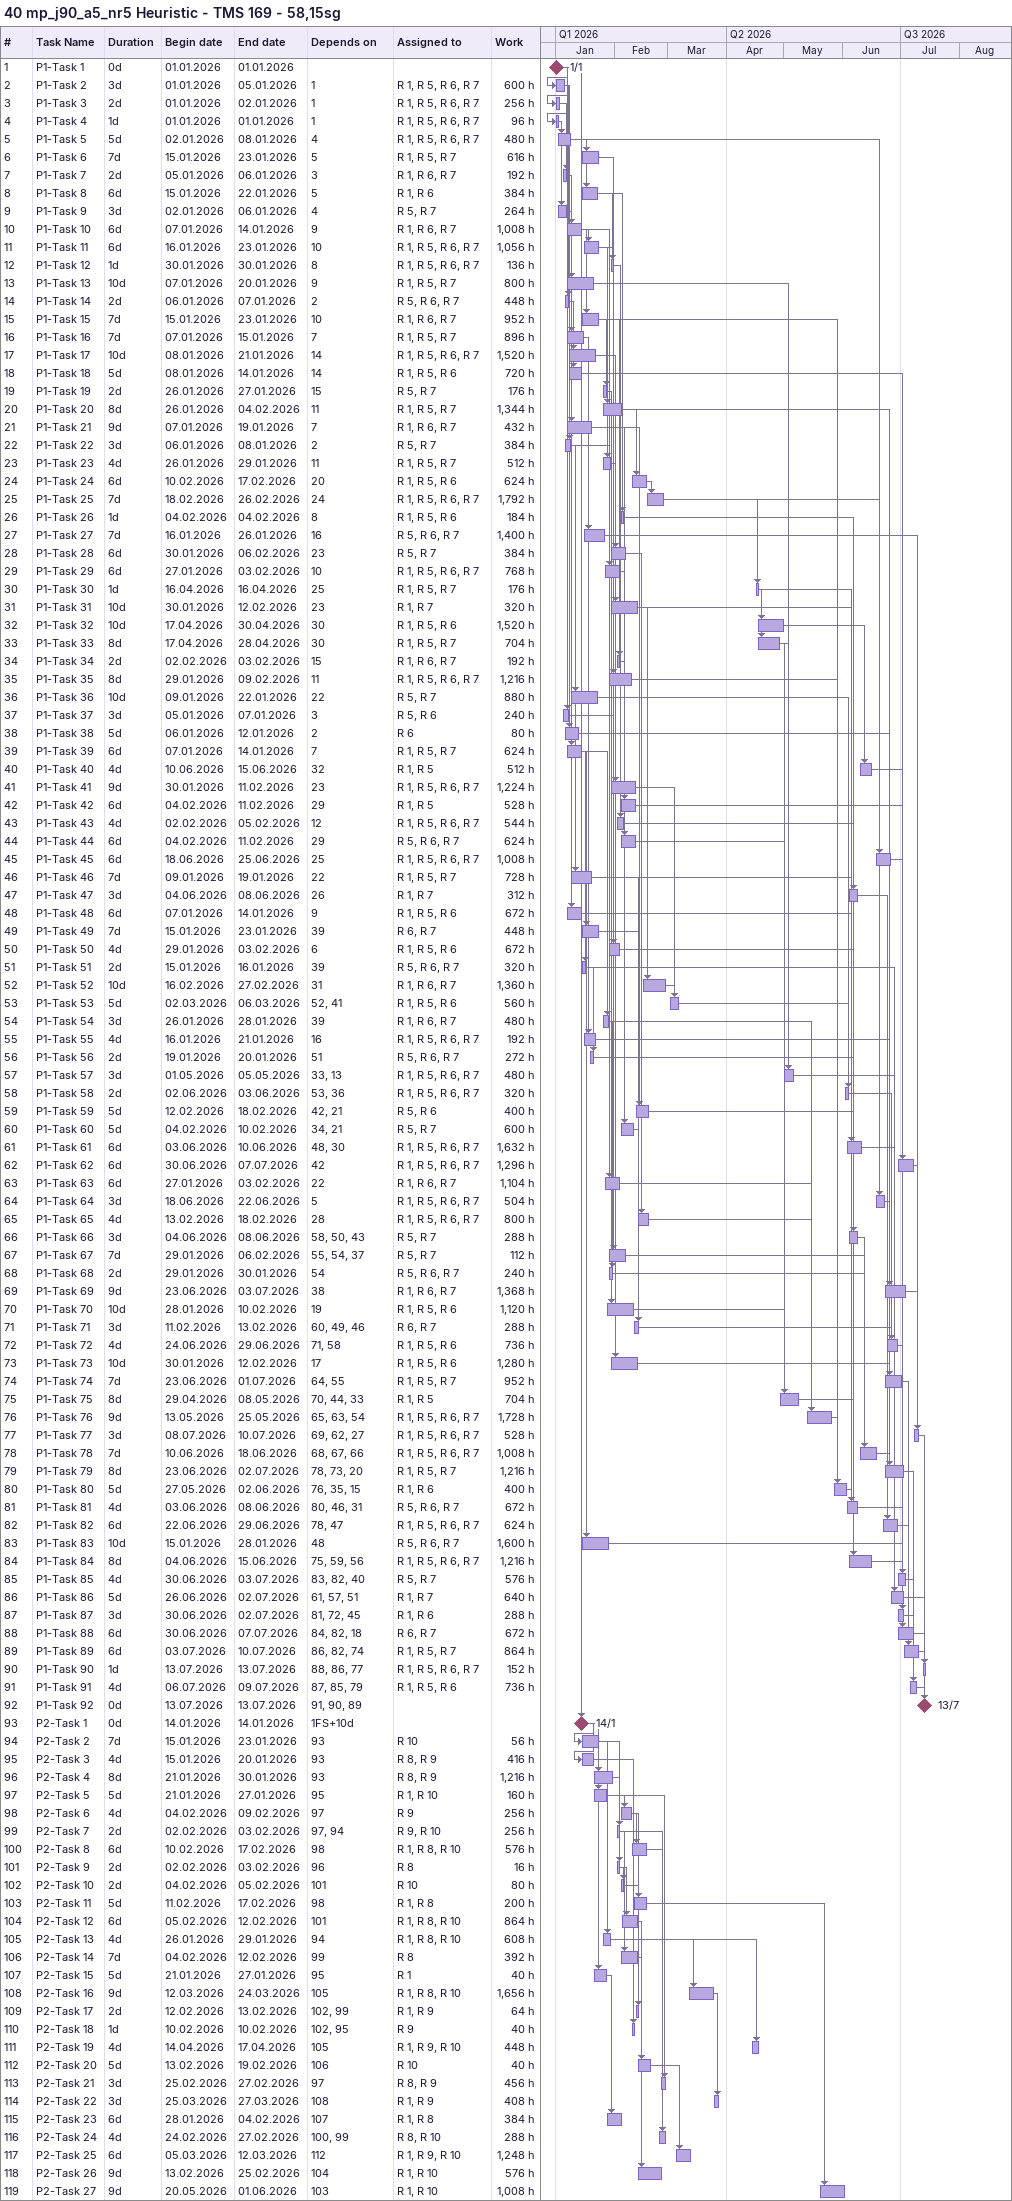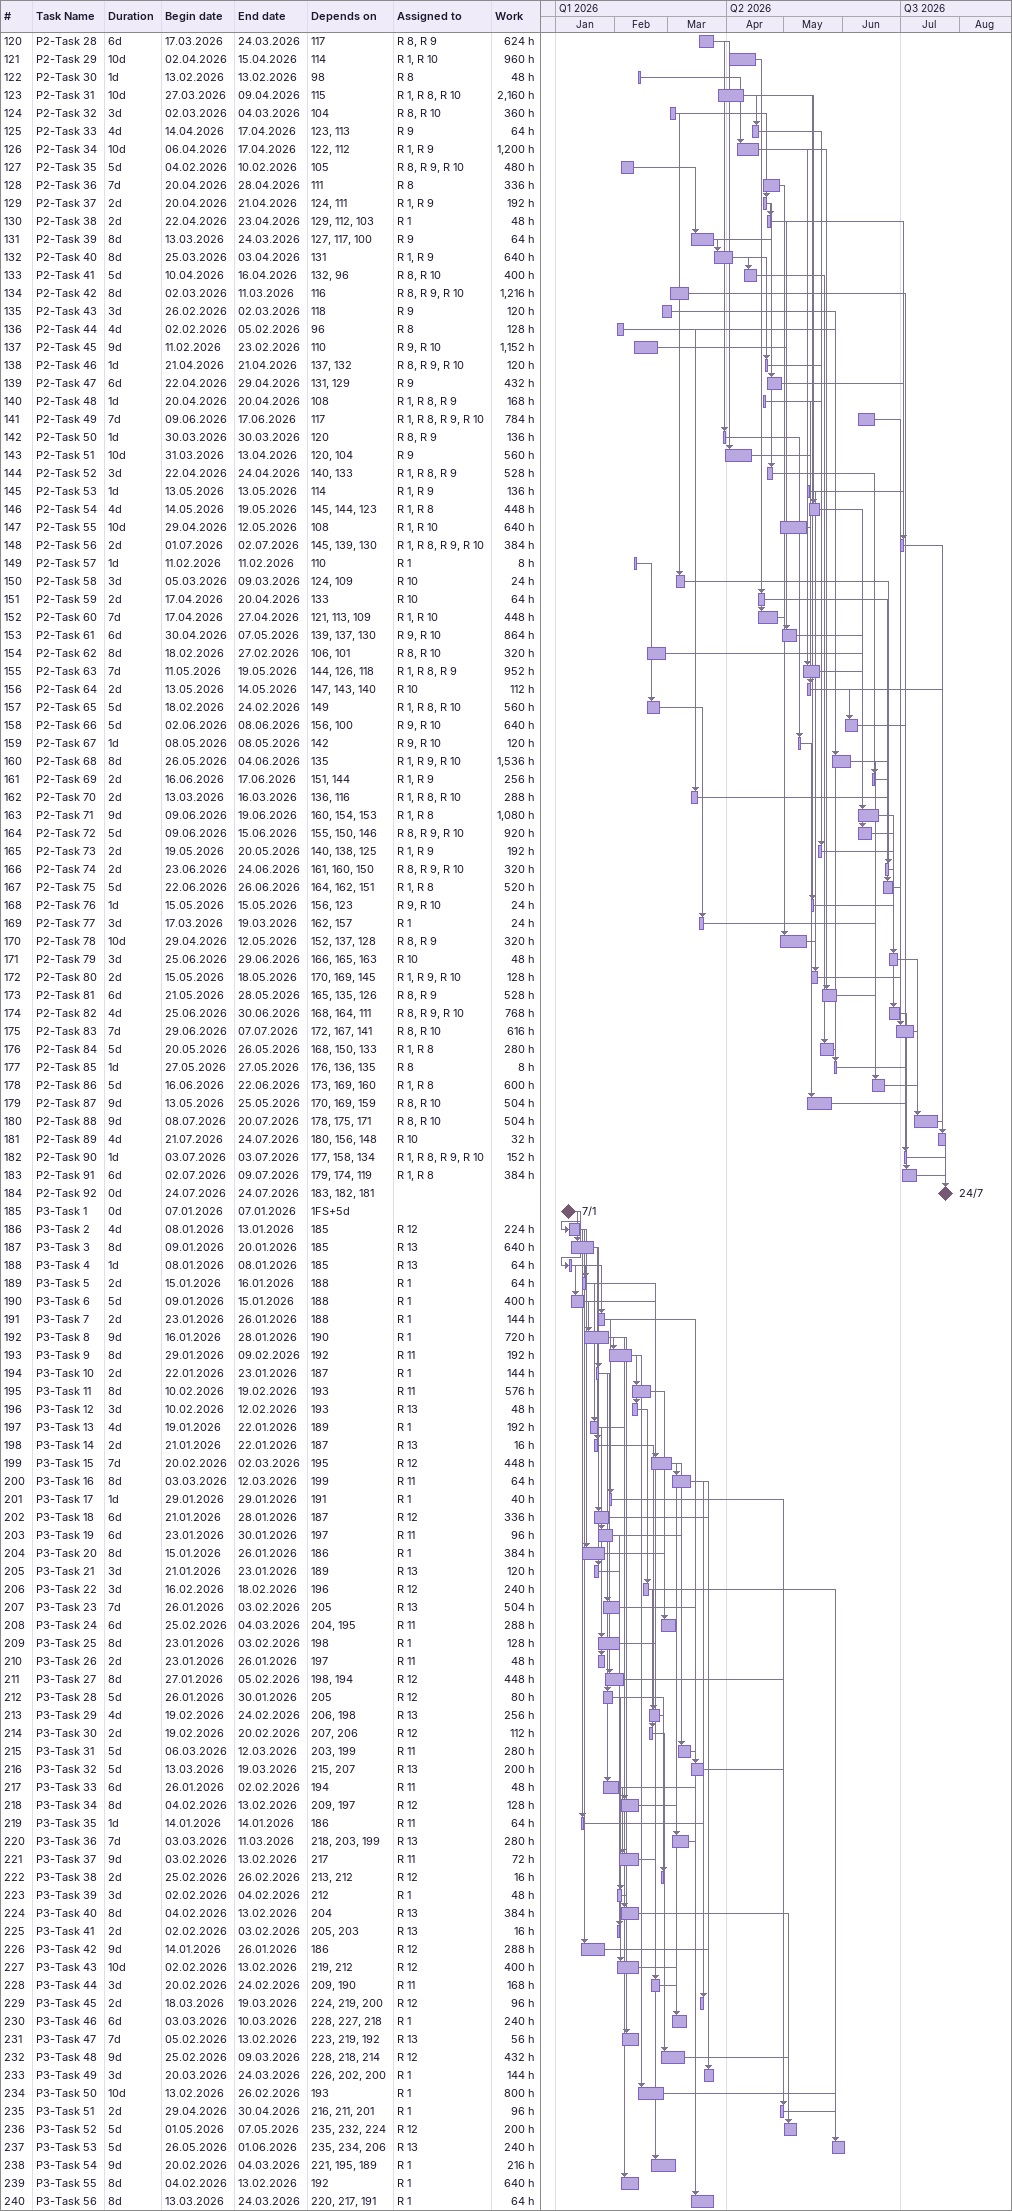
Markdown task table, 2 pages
40 mp_j90_a5_nr5 Heuristic - TMS 169 - 58,15sg

| ID | Task | Duration | Start | Finish | Predecessors | Resources | Work (h) |
|---|---|---|---|---|---|---|---|
| 1 | P1-Task 1 | 0d | 2026-01-01 | 2026-01-01 |  |  |  |
| 2 | P1-Task 2 | 3d | 2026-01-01 | 2026-01-05 | 1 | R 1, R 5, R 6, R 7 | 600 |
| 3 | P1-Task 3 | 2d | 2026-01-01 | 2026-01-02 | 1 | R 1, R 5, R 6, R 7 | 256 |
| 4 | P1-Task 4 | 1d | 2026-01-01 | 2026-01-01 | 1 | R 1, R 5, R 6, R 7 | 96 |
| 5 | P1-Task 5 | 5d | 2026-01-02 | 2026-01-08 | 4 | R 1, R 5, R 6, R 7 | 480 |
| 6 | P1-Task 6 | 7d | 2026-01-15 | 2026-01-23 | 5 | R 1, R 5, R 7 | 616 |
| 7 | P1-Task 7 | 2d | 2026-01-05 | 2026-01-06 | 3 | R 1, R 6, R 7 | 192 |
| 8 | P1-Task 8 | 6d | 2026-01-15 | 2026-01-22 | 5 | R 1, R 6 | 384 |
| 9 | P1-Task 9 | 3d | 2026-01-02 | 2026-01-06 | 4 | R 5, R 7 | 264 |
| 10 | P1-Task 10 | 6d | 2026-01-07 | 2026-01-14 | 9 | R 1, R 6, R 7 | 1008 |
| 11 | P1-Task 11 | 6d | 2026-01-16 | 2026-01-23 | 10 | R 1, R 5, R 6, R 7 | 1056 |
| 12 | P1-Task 12 | 1d | 2026-01-30 | 2026-01-30 | 8 | R 1, R 5, R 6, R 7 | 136 |
| 13 | P1-Task 13 | 10d | 2026-01-07 | 2026-01-20 | 9 | R 1, R 5, R 7 | 800 |
| 14 | P1-Task 14 | 2d | 2026-01-06 | 2026-01-07 | 2 | R 5, R 6, R 7 | 448 |
| 15 | P1-Task 15 | 7d | 2026-01-15 | 2026-01-23 | 10 | R 1, R 6, R 7 | 952 |
| 16 | P1-Task 16 | 7d | 2026-01-07 | 2026-01-15 | 7 | R 1, R 5, R 7 | 896 |
| 17 | P1-Task 17 | 10d | 2026-01-08 | 2026-01-21 | 14 | R 1, R 5, R 6, R 7 | 1520 |
| 18 | P1-Task 18 | 5d | 2026-01-08 | 2026-01-14 | 14 | R 1, R 5, R 6 | 720 |
| 19 | P1-Task 19 | 2d | 2026-01-26 | 2026-01-27 | 15 | R 5, R 7 | 176 |
| 20 | P1-Task 20 | 8d | 2026-01-26 | 2026-02-04 | 11 | R 1, R 5, R 7 | 1344 |
| 21 | P1-Task 21 | 9d | 2026-01-07 | 2026-01-19 | 7 | R 1, R 6, R 7 | 432 |
| 22 | P1-Task 22 | 3d | 2026-01-06 | 2026-01-08 | 2 | R 5, R 7 | 384 |
| 23 | P1-Task 23 | 4d | 2026-01-26 | 2026-01-29 | 11 | R 1, R 5, R 7 | 512 |
| 24 | P1-Task 24 | 6d | 2026-02-10 | 2026-02-17 | 20 | R 1, R 5, R 6 | 624 |
| 25 | P1-Task 25 | 7d | 2026-02-18 | 2026-02-26 | 24 | R 1, R 5, R 6, R 7 | 1792 |
| 26 | P1-Task 26 | 1d | 2026-02-04 | 2026-02-04 | 8 | R 1, R 5, R 6 | 184 |
| 27 | P1-Task 27 | 7d | 2026-01-16 | 2026-01-26 | 16 | R 5, R 6, R 7 | 1400 |
| 28 | P1-Task 28 | 6d | 2026-01-30 | 2026-02-06 | 23 | R 5, R 7 | 384 |
| 29 | P1-Task 29 | 6d | 2026-01-27 | 2026-02-03 | 10 | R 1, R 5, R 6, R 7 | 768 |
| 30 | P1-Task 30 | 1d | 2026-04-16 | 2026-04-16 | 25 | R 1, R 5, R 7 | 176 |
| 31 | P1-Task 31 | 10d | 2026-01-30 | 2026-02-12 | 23 | R 1, R 7 | 320 |
| 32 | P1-Task 32 | 10d | 2026-04-17 | 2026-04-30 | 30 | R 1, R 5, R 6 | 1520 |
| 33 | P1-Task 33 | 8d | 2026-04-17 | 2026-04-28 | 30 | R 1, R 5, R 7 | 704 |
| 34 | P1-Task 34 | 2d | 2026-02-02 | 2026-02-03 | 15 | R 1, R 6, R 7 | 192 |
| 35 | P1-Task 35 | 8d | 2026-01-29 | 2026-02-09 | 11 | R 1, R 5, R 6, R 7 | 1216 |
| 36 | P1-Task 36 | 10d | 2026-01-09 | 2026-01-22 | 22 | R 5, R 7 | 880 |
| 37 | P1-Task 37 | 3d | 2026-01-05 | 2026-01-07 | 3 | R 5, R 6 | 240 |
| 38 | P1-Task 38 | 5d | 2026-01-06 | 2026-01-12 | 2 | R 6 | 80 |
| 39 | P1-Task 39 | 6d | 2026-01-07 | 2026-01-14 | 7 | R 1, R 5, R 7 | 624 |
| 40 | P1-Task 40 | 4d | 2026-06-10 | 2026-06-15 | 32 | R 1, R 5 | 512 |
| 41 | P1-Task 41 | 9d | 2026-01-30 | 2026-02-11 | 23 | R 1, R 5, R 6, R 7 | 1224 |
| 42 | P1-Task 42 | 6d | 2026-02-04 | 2026-02-11 | 29 | R 1, R 5 | 528 |
| 43 | P1-Task 43 | 4d | 2026-02-02 | 2026-02-05 | 12 | R 1, R 5, R 6, R 7 | 544 |
| 44 | P1-Task 44 | 6d | 2026-02-04 | 2026-02-11 | 29 | R 5, R 6, R 7 | 624 |
| 45 | P1-Task 45 | 6d | 2026-06-18 | 2026-06-25 | 25 | R 1, R 5, R 6, R 7 | 1008 |
| 46 | P1-Task 46 | 7d | 2026-01-09 | 2026-01-19 | 22 | R 1, R 5, R 7 | 728 |
| 47 | P1-Task 47 | 3d | 2026-06-04 | 2026-06-08 | 26 | R 1, R 7 | 312 |
| 48 | P1-Task 48 | 6d | 2026-01-07 | 2026-01-14 | 9 | R 1, R 5, R 6 | 672 |
| 49 | P1-Task 49 | 7d | 2026-01-15 | 2026-01-23 | 39 | R 6, R 7 | 448 |
| 50 | P1-Task 50 | 4d | 2026-01-29 | 2026-02-03 | 6 | R 1, R 5, R 6 | 672 |
| 51 | P1-Task 51 | 2d | 2026-01-15 | 2026-01-16 | 39 | R 5, R 6, R 7 | 320 |
| 52 | P1-Task 52 | 10d | 2026-02-16 | 2026-02-27 | 31 | R 1, R 6, R 7 | 1360 |
| 53 | P1-Task 53 | 5d | 2026-03-02 | 2026-03-06 | 52, 41 | R 1, R 5, R 6 | 560 |
| 54 | P1-Task 54 | 3d | 2026-01-26 | 2026-01-28 | 39 | R 1, R 6, R 7 | 480 |
| 55 | P1-Task 55 | 4d | 2026-01-16 | 2026-01-21 | 16 | R 1, R 5, R 6, R 7 | 192 |
| 56 | P1-Task 56 | 2d | 2026-01-19 | 2026-01-20 | 51 | R 5, R 6, R 7 | 272 |
| 57 | P1-Task 57 | 3d | 2026-05-01 | 2026-05-05 | 33, 13 | R 1, R 5, R 6, R 7 | 480 |
| 58 | P1-Task 58 | 2d | 2026-06-02 | 2026-06-03 | 53, 36 | R 1, R 5, R 6, R 7 | 320 |
| 59 | P1-Task 59 | 5d | 2026-02-12 | 2026-02-18 | 42, 21 | R 5, R 6 | 400 |
| 60 | P1-Task 60 | 5d | 2026-02-04 | 2026-02-10 | 34, 21 | R 5, R 7 | 600 |
| 61 | P1-Task 61 | 6d | 2026-06-03 | 2026-06-10 | 48, 30 | R 1, R 5, R 6, R 7 | 1632 |
| 62 | P1-Task 62 | 6d | 2026-06-30 | 2026-07-07 | 42 | R 1, R 5, R 6, R 7 | 1296 |
| 63 | P1-Task 63 | 6d | 2026-01-27 | 2026-02-03 | 22 | R 1, R 6, R 7 | 1104 |
| 64 | P1-Task 64 | 3d | 2026-06-18 | 2026-06-22 | 5 | R 1, R 5, R 6, R 7 | 504 |
| 65 | P1-Task 65 | 4d | 2026-02-13 | 2026-02-18 | 28 | R 1, R 5, R 6, R 7 | 800 |
| 66 | P1-Task 66 | 3d | 2026-06-04 | 2026-06-08 | 58, 50, 43 | R 5, R 7 | 288 |
| 67 | P1-Task 67 | 7d | 2026-01-29 | 2026-02-06 | 55, 54, 37 | R 5, R 7 | 112 |
| 68 | P1-Task 68 | 2d | 2026-01-29 | 2026-01-30 | 54 | R 5, R 6, R 7 | 240 |
| 69 | P1-Task 69 | 9d | 2026-06-23 | 2026-07-03 | 38 | R 1, R 6, R 7 | 1368 |
| 70 | P1-Task 70 | 10d | 2026-01-28 | 2026-02-10 | 19 | R 1, R 5, R 6 | 1120 |
| 71 | P1-Task 71 | 3d | 2026-02-11 | 2026-02-13 | 60, 49, 46 | R 6, R 7 | 288 |
| 72 | P1-Task 72 | 4d | 2026-06-24 | 2026-06-29 | 71, 58 | R 1, R 5, R 6 | 736 |
| 73 | P1-Task 73 | 10d | 2026-01-30 | 2026-02-12 | 17 | R 1, R 5, R 6 | 1280 |
| 74 | P1-Task 74 | 7d | 2026-06-23 | 2026-07-01 | 64, 55 | R 1, R 5, R 7 | 952 |
| 75 | P1-Task 75 | 8d | 2026-04-29 | 2026-05-08 | 70, 44, 33 | R 1, R 5 | 704 |
| 76 | P1-Task 76 | 9d | 2026-05-13 | 2026-05-25 | 65, 63, 54 | R 1, R 5, R 6, R 7 | 1728 |
| 77 | P1-Task 77 | 3d | 2026-07-08 | 2026-07-10 | 69, 62, 27 | R 1, R 5, R 6, R 7 | 528 |
| 78 | P1-Task 78 | 7d | 2026-06-10 | 2026-06-18 | 68, 67, 66 | R 1, R 5, R 6, R 7 | 1008 |
| 79 | P1-Task 79 | 8d | 2026-06-23 | 2026-07-02 | 78, 73, 20 | R 1, R 5, R 7 | 1216 |
| 80 | P1-Task 80 | 5d | 2026-05-27 | 2026-06-02 | 76, 35, 15 | R 1, R 6 | 400 |
| 81 | P1-Task 81 | 4d | 2026-06-03 | 2026-06-08 | 80, 46, 31 | R 5, R 6, R 7 | 672 |
| 82 | P1-Task 82 | 6d | 2026-06-22 | 2026-06-29 | 78, 47 | R 1, R 5, R 6, R 7 | 624 |
| 83 | P1-Task 83 | 10d | 2026-01-15 | 2026-01-28 | 48 | R 5, R 6, R 7 | 1600 |
| 84 | P1-Task 84 | 8d | 2026-06-04 | 2026-06-15 | 75, 59, 56 | R 1, R 5, R 6, R 7 | 1216 |
| 85 | P1-Task 85 | 4d | 2026-06-30 | 2026-07-03 | 83, 82, 40 | R 5, R 7 | 576 |
| 86 | P1-Task 86 | 5d | 2026-06-26 | 2026-07-02 | 61, 57, 51 | R 1, R 7 | 640 |
| 87 | P1-Task 87 | 3d | 2026-06-30 | 2026-07-02 | 81, 72, 45 | R 1, R 6 | 288 |
| 88 | P1-Task 88 | 6d | 2026-06-30 | 2026-07-07 | 84, 82, 18 | R 6, R 7 | 672 |
| 89 | P1-Task 89 | 6d | 2026-07-03 | 2026-07-10 | 86, 82, 74 | R 1, R 5, R 7 | 864 |
| 90 | P1-Task 90 | 1d | 2026-07-13 | 2026-07-13 | 88, 86, 77 | R 1, R 5, R 6, R 7 | 152 |
| 91 | P1-Task 91 | 4d | 2026-07-06 | 2026-07-09 | 87, 85, 79 | R 1, R 5, R 6 | 736 |
| 92 | P1-Task 92 | 0d | 2026-07-13 | 2026-07-13 | 91, 90, 89 |  |  |
| 93 | P2-Task 1 | 0d | 2026-01-14 | 2026-01-14 | 1FS+10d |  |  |
| 94 | P2-Task 2 | 7d | 2026-01-15 | 2026-01-23 | 93 | R 10 | 56 |
| 95 | P2-Task 3 | 4d | 2026-01-15 | 2026-01-20 | 93 | R 8, R 9 | 416 |
| 96 | P2-Task 4 | 8d | 2026-01-21 | 2026-01-30 | 93 | R 8, R 9 | 1216 |
| 97 | P2-Task 5 | 5d | 2026-01-21 | 2026-01-27 | 95 | R 1, R 10 | 160 |
| 98 | P2-Task 6 | 4d | 2026-02-04 | 2026-02-09 | 97 | R 9 | 256 |
| 99 | P2-Task 7 | 2d | 2026-02-02 | 2026-02-03 | 97, 94 | R 9, R 10 | 256 |
| 100 | P2-Task 8 | 6d | 2026-02-10 | 2026-02-17 | 98 | R 1, R 8, R 10 | 576 |
| 101 | P2-Task 9 | 2d | 2026-02-02 | 2026-02-03 | 96 | R 8 | 16 |
| 102 | P2-Task 10 | 2d | 2026-02-04 | 2026-02-05 | 101 | R 10 | 80 |
| 103 | P2-Task 11 | 5d | 2026-02-11 | 2026-02-17 | 98 | R 1, R 8 | 200 |
| 104 | P2-Task 12 | 6d | 2026-02-05 | 2026-02-12 | 101 | R 1, R 8, R 10 | 864 |
| 105 | P2-Task 13 | 4d | 2026-01-26 | 2026-01-29 | 94 | R 1, R 8, R 10 | 608 |
| 106 | P2-Task 14 | 7d | 2026-02-04 | 2026-02-12 | 99 | R 8 | 392 |
| 107 | P2-Task 15 | 5d | 2026-01-21 | 2026-01-27 | 95 | R 1 | 40 |
| 108 | P2-Task 16 | 9d | 2026-03-12 | 2026-03-24 | 105 | R 1, R 8, R 10 | 1656 |
| 109 | P2-Task 17 | 2d | 2026-02-12 | 2026-02-13 | 102, 99 | R 1, R 9 | 64 |
| 110 | P2-Task 18 | 1d | 2026-02-10 | 2026-02-10 | 102, 95 | R 9 | 40 |
| 111 | P2-Task 19 | 4d | 2026-04-14 | 2026-04-17 | 105 | R 1, R 9, R 10 | 448 |
| 112 | P2-Task 20 | 5d | 2026-02-13 | 2026-02-19 | 106 | R 10 | 40 |
| 113 | P2-Task 21 | 3d | 2026-02-25 | 2026-02-27 | 97 | R 8, R 9 | 456 |
| 114 | P2-Task 22 | 3d | 2026-03-25 | 2026-03-27 | 108 | R 1, R 9 | 408 |
| 115 | P2-Task 23 | 6d | 2026-01-28 | 2026-02-04 | 107 | R 1, R 8 | 384 |
| 116 | P2-Task 24 | 4d | 2026-02-24 | 2026-02-27 | 100, 99 | R 8, R 10 | 288 |
| 117 | P2-Task 25 | 6d | 2026-03-05 | 2026-03-12 | 112 | R 1, R 9, R 10 | 1248 |
| 118 | P2-Task 26 | 9d | 2026-02-13 | 2026-02-25 | 104 | R 1, R 10 | 576 |
| 119 | P2-Task 27 | 9d | 2026-05-20 | 2026-06-01 | 103 | R 1, R 10 | 1008 |
| 120 | P2-Task 28 | 6d | 2026-03-17 | 2026-03-24 | 117 | R 8, R 9 | 624 |
| 121 | P2-Task 29 | 10d | 2026-04-02 | 2026-04-15 | 114 | R 1, R 10 | 960 |
| 122 | P2-Task 30 | 1d | 2026-02-13 | 2026-02-13 | 98 | R 8 | 48 |
| 123 | P2-Task 31 | 10d | 2026-03-27 | 2026-04-09 | 115 | R 1, R 8, R 10 | 2160 |
| 124 | P2-Task 32 | 3d | 2026-03-02 | 2026-03-04 | 104 | R 8, R 10 | 360 |
| 125 | P2-Task 33 | 4d | 2026-04-14 | 2026-04-17 | 123, 113 | R 9 | 64 |
| 126 | P2-Task 34 | 10d | 2026-04-06 | 2026-04-17 | 122, 112 | R 1, R 9 | 1200 |
| 127 | P2-Task 35 | 5d | 2026-02-04 | 2026-02-10 | 105 | R 8, R 9, R 10 | 480 |
| 128 | P2-Task 36 | 7d | 2026-04-20 | 2026-04-28 | 111 | R 8 | 336 |
| 129 | P2-Task 37 | 2d | 2026-04-20 | 2026-04-21 | 124, 111 | R 1, R 9 | 192 |
| 130 | P2-Task 38 | 2d | 2026-04-22 | 2026-04-23 | 129, 112, 103 | R 1 | 48 |
| 131 | P2-Task 39 | 8d | 2026-03-13 | 2026-03-24 | 127, 117, 100 | R 9 | 64 |
| 132 | P2-Task 40 | 8d | 2026-03-25 | 2026-04-03 | 131 | R 1, R 9 | 640 |
| 133 | P2-Task 41 | 5d | 2026-04-10 | 2026-04-16 | 132, 96 | R 8, R 10 | 400 |
| 134 | P2-Task 42 | 8d | 2026-03-02 | 2026-03-11 | 116 | R 8, R 9, R 10 | 1216 |
| 135 | P2-Task 43 | 3d | 2026-02-26 | 2026-03-02 | 118 | R 9 | 120 |
| 136 | P2-Task 44 | 4d | 2026-02-02 | 2026-02-05 | 96 | R 8 | 128 |
| 137 | P2-Task 45 | 9d | 2026-02-11 | 2026-02-23 | 110 | R 9, R 10 | 1152 |
| 138 | P2-Task 46 | 1d | 2026-04-21 | 2026-04-21 | 137, 132 | R 8, R 9, R 10 | 120 |
| 139 | P2-Task 47 | 6d | 2026-04-22 | 2026-04-29 | 131, 129 | R 9 | 432 |
| 140 | P2-Task 48 | 1d | 2026-04-20 | 2026-04-20 | 108 | R 1, R 8, R 9 | 168 |
| 141 | P2-Task 49 | 7d | 2026-06-09 | 2026-06-17 | 117 | R 1, R 8, R 9, R 10 | 784 |
| 142 | P2-Task 50 | 1d | 2026-03-30 | 2026-03-30 | 120 | R 8, R 9 | 136 |
| 143 | P2-Task 51 | 10d | 2026-03-31 | 2026-04-13 | 120, 104 | R 9 | 560 |
| 144 | P2-Task 52 | 3d | 2026-04-22 | 2026-04-24 | 140, 133 | R 1, R 8, R 9 | 528 |
| 145 | P2-Task 53 | 1d | 2026-05-13 | 2026-05-13 | 114 | R 1, R 9 | 136 |
| 146 | P2-Task 54 | 4d | 2026-05-14 | 2026-05-19 | 145, 144, 123 | R 1, R 8 | 448 |
| 147 | P2-Task 55 | 10d | 2026-04-29 | 2026-05-12 | 108 | R 1, R 10 | 640 |
| 148 | P2-Task 56 | 2d | 2026-07-01 | 2026-07-02 | 145, 139, 130 | R 1, R 8, R 9, R 10 | 384 |
| 149 | P2-Task 57 | 1d | 2026-02-11 | 2026-02-11 | 110 | R 1 | 8 |
| 150 | P2-Task 58 | 3d | 2026-03-05 | 2026-03-09 | 124, 109 | R 10 | 24 |
| 151 | P2-Task 59 | 2d | 2026-04-17 | 2026-04-20 | 133 | R 10 | 64 |
| 152 | P2-Task 60 | 7d | 2026-04-17 | 2026-04-27 | 121, 113, 109 | R 1, R 10 | 448 |
| 153 | P2-Task 61 | 6d | 2026-04-30 | 2026-05-07 | 139, 137, 130 | R 9, R 10 | 864 |
| 154 | P2-Task 62 | 8d | 2026-02-18 | 2026-02-27 | 106, 101 | R 8, R 10 | 320 |
| 155 | P2-Task 63 | 7d | 2026-05-11 | 2026-05-19 | 144, 126, 118 | R 1, R 8, R 9 | 952 |
| 156 | P2-Task 64 | 2d | 2026-05-13 | 2026-05-14 | 147, 143, 140 | R 10 | 112 |
| 157 | P2-Task 65 | 5d | 2026-02-18 | 2026-02-24 | 149 | R 1, R 8, R 10 | 560 |
| 158 | P2-Task 66 | 5d | 2026-06-02 | 2026-06-08 | 156, 100 | R 9, R 10 | 640 |
| 159 | P2-Task 67 | 1d | 2026-05-08 | 2026-05-08 | 142 | R 9, R 10 | 120 |
| 160 | P2-Task 68 | 8d | 2026-05-26 | 2026-06-04 | 135 | R 1, R 9, R 10 | 1536 |
| 161 | P2-Task 69 | 2d | 2026-06-16 | 2026-06-17 | 151, 144 | R 1, R 9 | 256 |
| 162 | P2-Task 70 | 2d | 2026-03-13 | 2026-03-16 | 136, 116 | R 1, R 8, R 10 | 288 |
| 163 | P2-Task 71 | 9d | 2026-06-09 | 2026-06-19 | 160, 154, 153 | R 1, R 8 | 1080 |
| 164 | P2-Task 72 | 5d | 2026-06-09 | 2026-06-15 | 155, 150, 146 | R 8, R 9, R 10 | 920 |
| 165 | P2-Task 73 | 2d | 2026-05-19 | 2026-05-20 | 140, 138, 125 | R 1, R 9 | 192 |
| 166 | P2-Task 74 | 2d | 2026-06-23 | 2026-06-24 | 161, 160, 150 | R 8, R 9, R 10 | 320 |
| 167 | P2-Task 75 | 5d | 2026-06-22 | 2026-06-26 | 164, 162, 151 | R 1, R 8 | 520 |
| 168 | P2-Task 76 | 1d | 2026-05-15 | 2026-05-15 | 156, 123 | R 9, R 10 | 24 |
| 169 | P2-Task 77 | 3d | 2026-03-17 | 2026-03-19 | 162, 157 | R 1 | 24 |
| 170 | P2-Task 78 | 10d | 2026-04-29 | 2026-05-12 | 152, 137, 128 | R 8, R 9 | 320 |
| 171 | P2-Task 79 | 3d | 2026-06-25 | 2026-06-29 | 166, 165, 163 | R 10 | 48 |
| 172 | P2-Task 80 | 2d | 2026-05-15 | 2026-05-18 | 170, 169, 145 | R 1, R 9, R 10 | 128 |
| 173 | P2-Task 81 | 6d | 2026-05-21 | 2026-05-28 | 165, 135, 126 | R 8, R 9 | 528 |
| 174 | P2-Task 82 | 4d | 2026-06-25 | 2026-06-30 | 168, 164, 111 | R 8, R 9, R 10 | 768 |
| 175 | P2-Task 83 | 7d | 2026-06-29 | 2026-07-07 | 172, 167, 141 | R 8, R 10 | 616 |
| 176 | P2-Task 84 | 5d | 2026-05-20 | 2026-05-26 | 168, 150, 133 | R 1, R 8 | 280 |
| 177 | P2-Task 85 | 1d | 2026-05-27 | 2026-05-27 | 176, 136, 135 | R 8 | 8 |
| 178 | P2-Task 86 | 5d | 2026-06-16 | 2026-06-22 | 173, 169, 160 | R 1, R 8 | 600 |
| 179 | P2-Task 87 | 9d | 2026-05-13 | 2026-05-25 | 170, 169, 159 | R 8, R 10 | 504 |
| 180 | P2-Task 88 | 9d | 2026-07-08 | 2026-07-20 | 178, 175, 171 | R 8, R 10 | 504 |
| 181 | P2-Task 89 | 4d | 2026-07-21 | 2026-07-24 | 180, 156, 148 | R 10 | 32 |
| 182 | P2-Task 90 | 1d | 2026-07-03 | 2026-07-03 | 177, 158, 134 | R 1, R 8, R 9, R 10 | 152 |
| 183 | P2-Task 91 | 6d | 2026-07-02 | 2026-07-09 | 179, 174, 119 | R 1, R 8 | 384 |
| 184 | P2-Task 92 | 0d | 2026-07-24 | 2026-07-24 | 183, 182, 181 |  |  |
| 185 | P3-Task 1 | 0d | 2026-01-07 | 2026-01-07 | 1FS+5d |  |  |
| 186 | P3-Task 2 | 4d | 2026-01-08 | 2026-01-13 | 185 | R 12 | 224 |
| 187 | P3-Task 3 | 8d | 2026-01-09 | 2026-01-20 | 185 | R 13 | 640 |
| 188 | P3-Task 4 | 1d | 2026-01-08 | 2026-01-08 | 185 | R 13 | 64 |
| 189 | P3-Task 5 | 2d | 2026-01-15 | 2026-01-16 | 188 | R 1 | 64 |
| 190 | P3-Task 6 | 5d | 2026-01-09 | 2026-01-15 | 188 | R 1 | 400 |
| 191 | P3-Task 7 | 2d | 2026-01-23 | 2026-01-26 | 188 | R 1 | 144 |
| 192 | P3-Task 8 | 9d | 2026-01-16 | 2026-01-28 | 190 | R 1 | 720 |
| 193 | P3-Task 9 | 8d | 2026-01-29 | 2026-02-09 | 192 | R 11 | 192 |
| 194 | P3-Task 10 | 2d | 2026-01-22 | 2026-01-23 | 187 | R 1 | 144 |
| 195 | P3-Task 11 | 8d | 2026-02-10 | 2026-02-19 | 193 | R 11 | 576 |
| 196 | P3-Task 12 | 3d | 2026-02-10 | 2026-02-12 | 193 | R 13 | 48 |
| 197 | P3-Task 13 | 4d | 2026-01-19 | 2026-01-22 | 189 | R 1 | 192 |
| 198 | P3-Task 14 | 2d | 2026-01-21 | 2026-01-22 | 187 | R 13 | 16 |
| 199 | P3-Task 15 | 7d | 2026-02-20 | 2026-03-02 | 195 | R 12 | 448 |
| 200 | P3-Task 16 | 8d | 2026-03-03 | 2026-03-12 | 199 | R 11 | 64 |
| 201 | P3-Task 17 | 1d | 2026-01-29 | 2026-01-29 | 191 | R 1 | 40 |
| 202 | P3-Task 18 | 6d | 2026-01-21 | 2026-01-28 | 187 | R 12 | 336 |
| 203 | P3-Task 19 | 6d | 2026-01-23 | 2026-01-30 | 197 | R 11 | 96 |
| 204 | P3-Task 20 | 8d | 2026-01-15 | 2026-01-26 | 186 | R 1 | 384 |
| 205 | P3-Task 21 | 3d | 2026-01-21 | 2026-01-23 | 189 | R 13 | 120 |
| 206 | P3-Task 22 | 3d | 2026-02-16 | 2026-02-18 | 196 | R 12 | 240 |
| 207 | P3-Task 23 | 7d | 2026-01-26 | 2026-02-03 | 205 | R 13 | 504 |
| 208 | P3-Task 24 | 6d | 2026-02-25 | 2026-03-04 | 204, 195 | R 11 | 288 |
| 209 | P3-Task 25 | 8d | 2026-01-23 | 2026-02-03 | 198 | R 1 | 128 |
| 210 | P3-Task 26 | 2d | 2026-01-23 | 2026-01-26 | 197 | R 11 | 48 |
| 211 | P3-Task 27 | 8d | 2026-01-27 | 2026-02-05 | 198, 194 | R 12 | 448 |
| 212 | P3-Task 28 | 5d | 2026-01-26 | 2026-01-30 | 205 | R 12 | 80 |
| 213 | P3-Task 29 | 4d | 2026-02-19 | 2026-02-24 | 206, 198 | R 13 | 256 |
| 214 | P3-Task 30 | 2d | 2026-02-19 | 2026-02-20 | 207, 206 | R 12 | 112 |
| 215 | P3-Task 31 | 5d | 2026-03-06 | 2026-03-12 | 203, 199 | R 11 | 280 |
| 216 | P3-Task 32 | 5d | 2026-03-13 | 2026-03-19 | 215, 207 | R 13 | 200 |
| 217 | P3-Task 33 | 6d | 2026-01-26 | 2026-02-02 | 194 | R 11 | 48 |
| 218 | P3-Task 34 | 8d | 2026-02-04 | 2026-02-13 | 209, 197 | R 12 | 128 |
| 219 | P3-Task 35 | 1d | 2026-01-14 | 2026-01-14 | 186 | R 11 | 64 |
| 220 | P3-Task 36 | 7d | 2026-03-03 | 2026-03-11 | 218, 203, 199 | R 13 | 280 |
| 221 | P3-Task 37 | 9d | 2026-02-03 | 2026-02-13 | 217 | R 11 | 72 |
| 222 | P3-Task 38 | 2d | 2026-02-25 | 2026-02-26 | 213, 212 | R 12 | 16 |
| 223 | P3-Task 39 | 3d | 2026-02-02 | 2026-02-04 | 212 | R 1 | 48 |
| 224 | P3-Task 40 | 8d | 2026-02-04 | 2026-02-13 | 204 | R 13 | 384 |
| 225 | P3-Task 41 | 2d | 2026-02-02 | 2026-02-03 | 205, 203 | R 13 | 16 |
| 226 | P3-Task 42 | 9d | 2026-01-14 | 2026-01-26 | 186 | R 12 | 288 |
| 227 | P3-Task 43 | 10d | 2026-02-02 | 2026-02-13 | 219, 212 | R 12 | 400 |
| 228 | P3-Task 44 | 3d | 2026-02-20 | 2026-02-24 | 209, 190 | R 11 | 168 |
| 229 | P3-Task 45 | 2d | 2026-03-18 | 2026-03-19 | 224, 219, 200 | R 12 | 96 |
| 230 | P3-Task 46 | 6d | 2026-03-03 | 2026-03-10 | 228, 227, 218 | R 1 | 240 |
| 231 | P3-Task 47 | 7d | 2026-02-05 | 2026-02-13 | 223, 219, 192 | R 13 | 56 |
| 232 | P3-Task 48 | 9d | 2026-02-25 | 2026-03-09 | 228, 218, 214 | R 12 | 432 |
| 233 | P3-Task 49 | 3d | 2026-03-20 | 2026-03-24 | 226, 202, 200 | R 1 | 144 |
| 234 | P3-Task 50 | 10d | 2026-02-13 | 2026-02-26 | 193 | R 1 | 800 |
| 235 | P3-Task 51 | 2d | 2026-04-29 | 2026-04-30 | 216, 211, 201 | R 1 | 96 |
| 236 | P3-Task 52 | 5d | 2026-05-01 | 2026-05-07 | 235, 232, 224 | R 12 | 200 |
| 237 | P3-Task 53 | 5d | 2026-05-26 | 2026-06-01 | 235, 234, 206 | R 13 | 240 |
| 238 | P3-Task 54 | 9d | 2026-02-20 | 2026-03-04 | 221, 195, 189 | R 1 | 216 |
| 239 | P3-Task 55 | 8d | 2026-02-04 | 2026-02-13 | 192 | R 1 | 640 |
| 240 | P3-Task 56 | 8d | 2026-03-13 | 2026-03-24 | 220, 217, 191 | R 1 | 64 |
